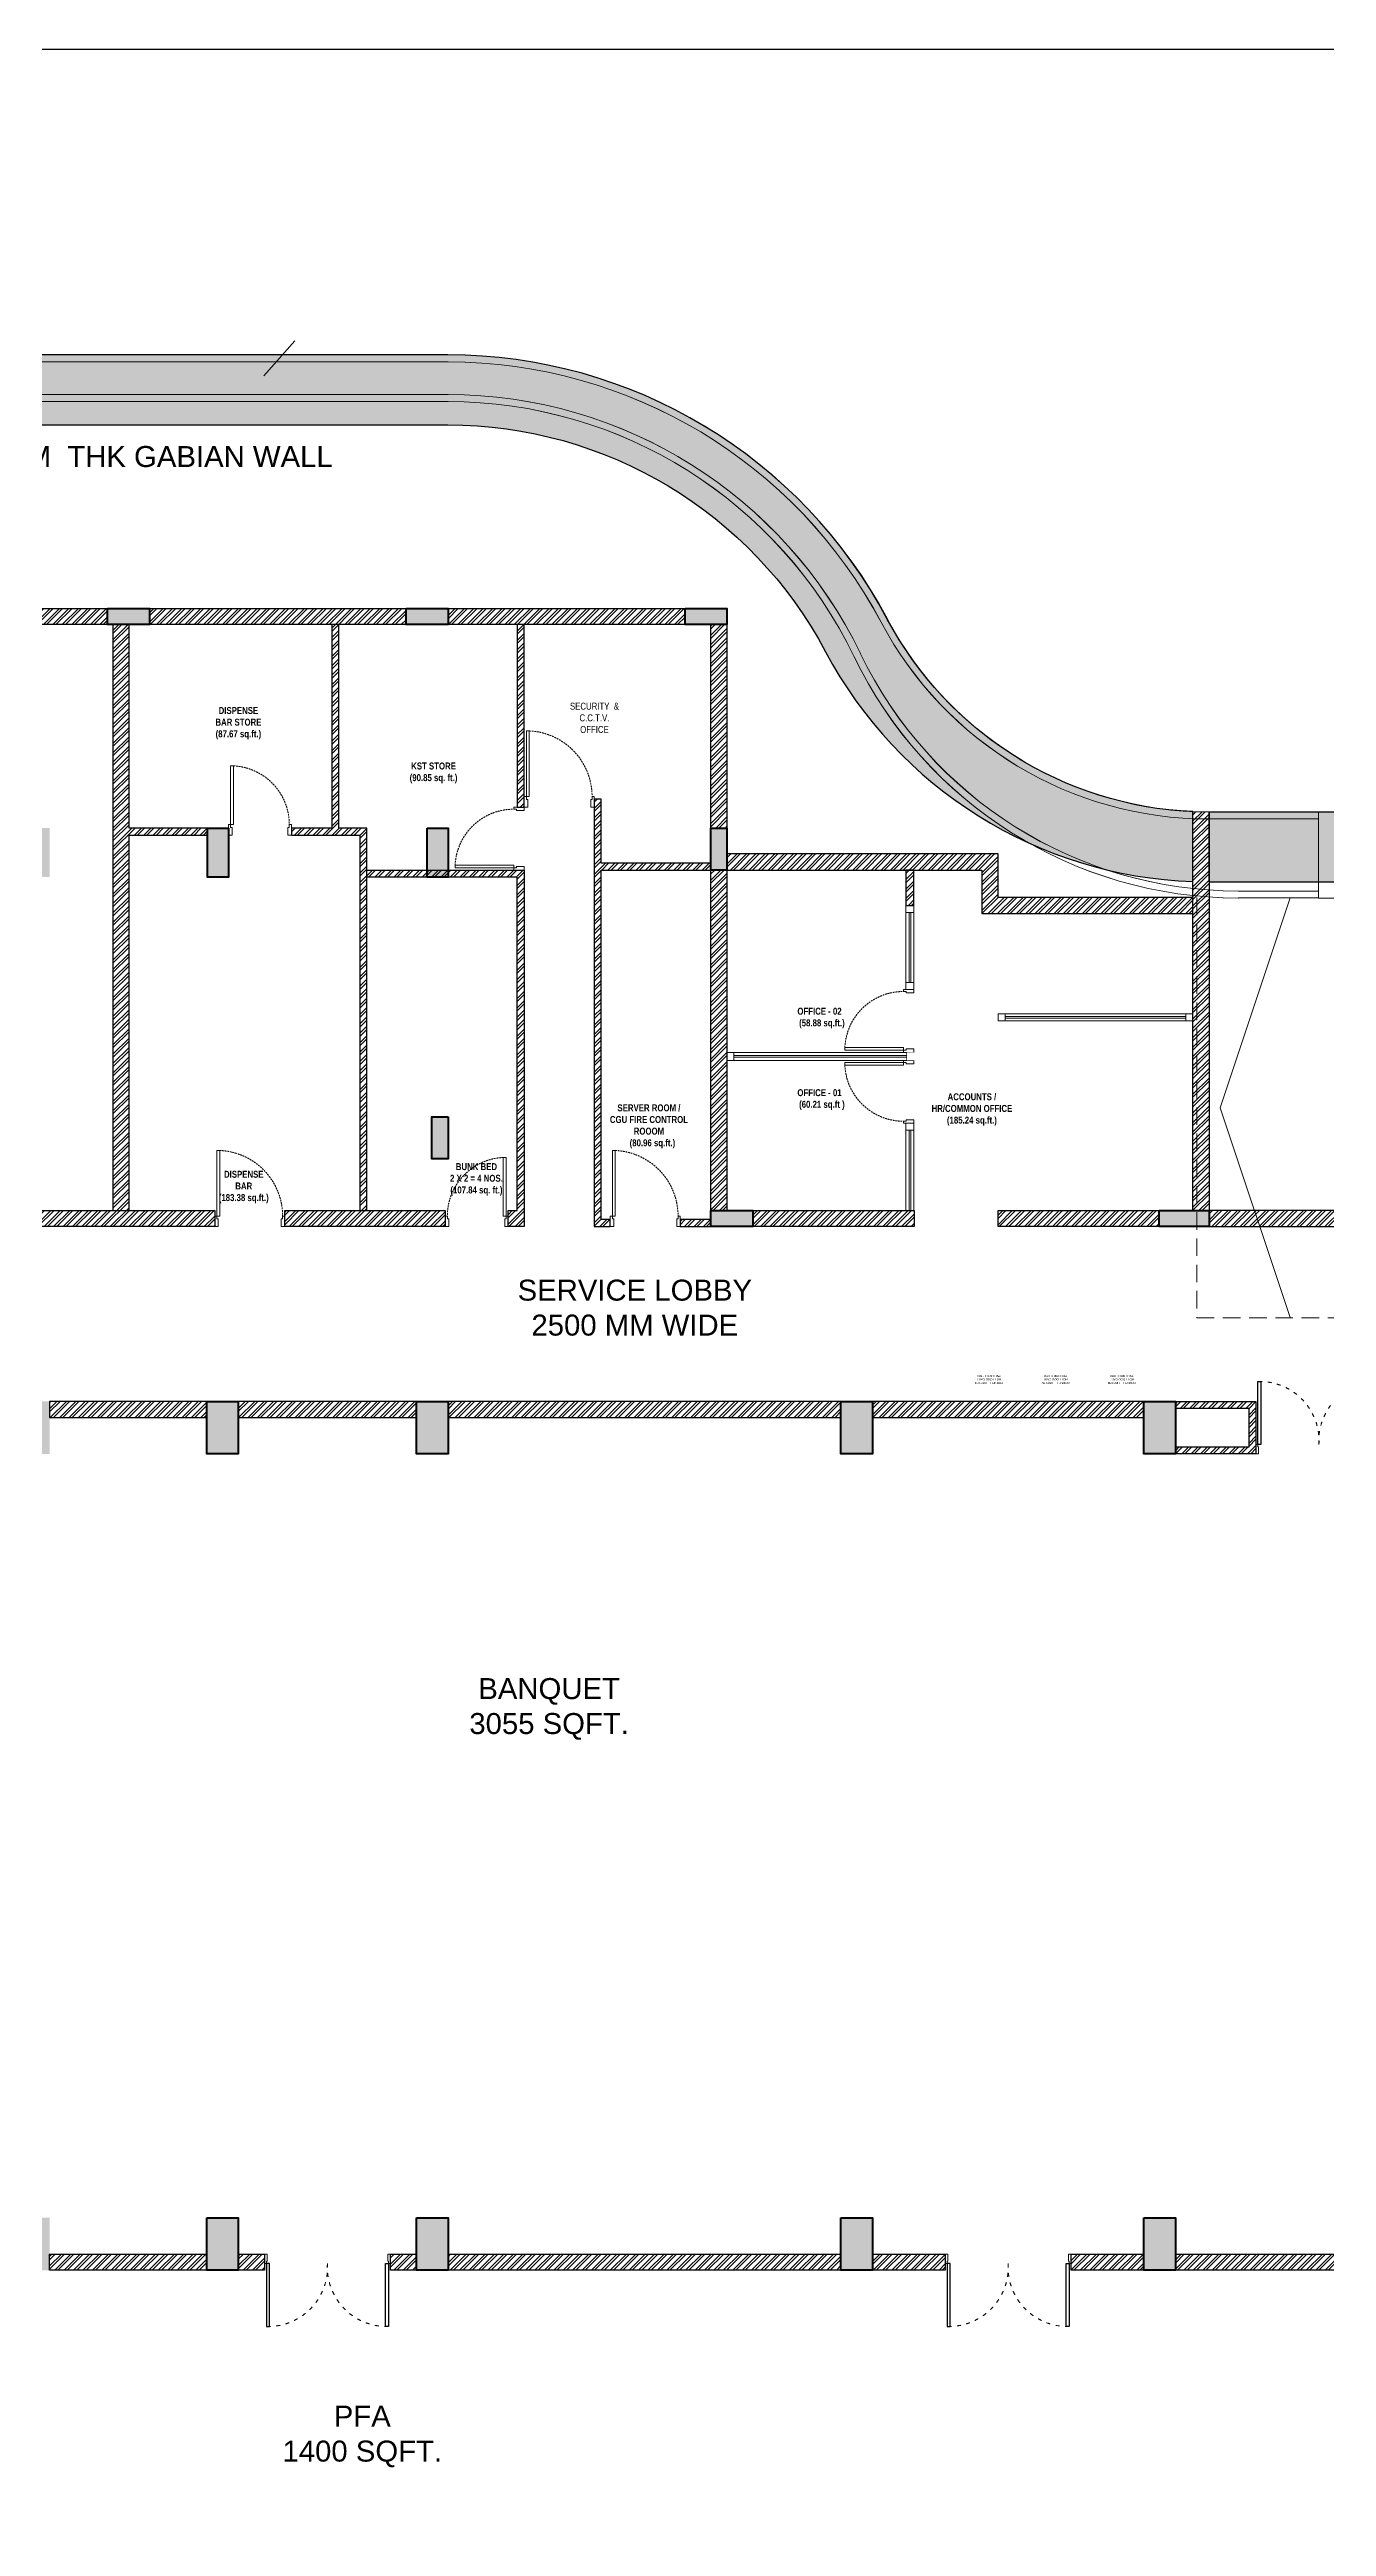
# Model space of a CAD drawing. Header units: millimetres. Extents: x 149548 to 2069915, y -1587483 to -1219800.
# Drawn here: x 1936592 to 1954857, y -1379763 to -1344339 of the extents above; entities that cross this region are included whole.
import ezdxf

# ---------------------------------------------------------------- set-up
doc = ezdxf.new("R2010")
doc.units = ezdxf.units.MM
doc.header["$MEASUREMENT"] = 0
doc.set_wipeout_variables(frame=1)
for name, pattern in [('ACAD_ISO03W100', [30, 12, -18]), ('AUDIT_D_060311083008-3', [0, 0]), ('CENTER', [2, 1.25, -0.25, 0.25, -0.25]), ('DASHED', [0.75, 0.5, -0.25]), ('HIDDEN', [0.375, 0.25, -0.125])]:
    doc.linetypes.add(name, pattern=pattern)
doc.layers.add('A-DOOR', color=140, linetype='AUDIT_D_060311083008-3', lineweight=5, transparency=0.5)
for name, color, linetype, lineweight in [('BRICK WALL_MOFA', 8, 'Continuous', 30), ('CONCRETE_MOFA', 230, 'Continuous', 40), ('DIMENSION_MOFA', 62, 'HIDDEN', 15), ('DOOR FRAME_MOFA', 42, 'Continuous', 15), ('DOOR SWING_MOFA', 49, 'ACAD_ISO03W100', 5), ('DOORS', 161, 'Continuous', 5), ('ELEV_15_MOFA', 31, 'Continuous', 15), ('FLOORING1_MOFA', 250, 'Continuous', 13), ('GLASS_MOFA', 4, 'Continuous', 5), ('GRID LINE_MOFA', 8, 'CENTER', 0), ('NEW BLOCK WORK', 126, 'Continuous', 30), ('TEXT_MOFA', 222, 'Continuous', 18)]:
    doc.layers.add(name, color=color, linetype=linetype, lineweight=lineweight)
for name, color, linetype in [('DOOR  MOFA', 7, 'Continuous'), ('Gabion Wall', 7, 'Continuous'), ('Text', 7, 'Continuous')]:
    doc.layers.add(name, color=color, linetype=linetype)
doc.layers.add('HATCH SOLID_MOFA', color=7, linetype='Continuous', lineweight=5, true_color=0x9c9c9c)
doc.layers.add('HATCH_LIGHT_MOFA', color=7, linetype='Continuous', lineweight=5, true_color=0x5b5b5b)
doc.styles.add('1-100', font='arial.ttf', dxfattribs={"height": 400})
doc.styles.add('ARIALBOLD.8', font='arialbd.ttf', dxfattribs={"width": 0.8, "height": 2.5})
doc.styles.get("Standard").update_dxf_attribs({"font": 'arial.ttf'})
pattern_1 = [(45, (742592.73, -352676.83), (-67.351921, 67.351921), []), (45, (742637.63, -352676.83), (-67.351921, 67.351921), [])]
pattern_2 = [(45, (2011233.15, -1366874.38), (-67.35192, 67.35192), []), (45, (2011278.05, -1366874.38), (-67.35192, 67.35192), [])]

# ---------------------------------------------------------------- blocks, each defined once
blk = doc.blocks.new('*U141')
at = {"layer": 'DOOR  MOFA'}
for points in [[(0, 1970), (-1000, 1970), (-1000, 1923), (0, 1923)], [(0, 30), (-1000, 30), (-1000, 77), (0, 77)]]:
    blk.add_lwpolyline(points, close=True, dxfattribs=at)
at = {"layer": 'DOOR FRAME_MOFA'}
for p, q in [((0, 2000), (150, 2000)), ((0, 0), (150, 0))]:
    blk.add_line(p, q, dxfattribs=at)
at = {"layer": 'DOOR FRAME_MOFA', "ltscale": 5}
for points in [[(0, 2000), (0, 1970), (40, 1970), (40, 1958), (150, 1958), (150, 2000)], [(0, 0), (0, 30), (40, 30), (40, 42), (150, 42), (150, 0)]]:
    blk.add_lwpolyline(points, dxfattribs=at)
at = {"layer": 'DOOR SWING_MOFA', "linetype": 'ACAD_ISO03W100', "ltscale": 5}
for centre, start, end in [((-57, 1941), 178.5582, 273.4827), ((-57, 59), 86.5173, 181.4418)]:
    blk.add_arc(centre, 943, start, end, dxfattribs=at)
blk = doc.blocks.new('D-150 thk wall_0.90m-new')
at = {"layer": 'A-DOOR', "color": 252, "linetype": 'DASHED', "ltscale": 50}
blk.add_arc((30, -150), 840, 272.7294, 0, dxfattribs=at)
at = {"layer": 'DOORS', "flags": 128}
for points in [[(0, -150), (0, 0), (50, 0), (50, -110), (30, -110), (30, -150)], [(900, -150), (900, 0), (850, 0), (850, -110), (870, -110), (870, -150)]]:
    blk.add_lwpolyline(points, close=True, dxfattribs=at)
at = {"layer": 'DOORS'}
blk.add_lwpolyline([(30, -150), (70, -150), (70, -989), (30, -989)], close=True, dxfattribs=at)
blk = doc.blocks.new('*U134')
at = {"layer": 'A-DOOR'}
blk.add_blockref('D-150 thk wall_0.90m-new', (0, 0), dxfattribs=at)
blk = doc.blocks.new('D-150 thk wall_1.0m-new')
at = {"layer": 'A-DOOR', "color": 252, "linetype": 'DASHED', "ltscale": 50}
blk.add_arc((30, -150), 940, 272.4389, 0, dxfattribs=at)
at = {"layer": 'DOORS', "flags": 128}
for points in [[(0, -150), (0, 0), (50, 0), (50, -110), (30, -110), (30, -150)], [(1000, -150), (1000, 0), (950, 0), (950, -110), (970, -110), (970, -150)]]:
    blk.add_lwpolyline(points, close=True, dxfattribs=at)
at = {"layer": 'DOORS'}
blk.add_lwpolyline([(30, -150), (70, -150), (70, -1089), (30, -1089)], close=True, dxfattribs=at)
blk = doc.blocks.new('*U196')
at = {"layer": 'A-DOOR'}
blk.add_blockref('D-150 thk wall_1.0m-new', (0, 0), dxfattribs=at)
blk = doc.blocks.new('4_03 PORCH')
at = {"layer": 'Gabion Wall'}
h = blk.add_hatch(dxfattribs=at)
h.set_pattern_fill('ANSI36', color=256, scale=40)
h.set_pattern_definition([(45, (10688.17, -25052.68), (67.35192, 246.95704), [317.5, -63.5, 0, -63.5])])
h.paths.add_polyline_path([(-1602, -693), (-1602, -184, -0.098175), (-3520, 1223, -0.388203), (-3533, 9478, -0.210974), (988, 11474), (13438, 11474, -0.277386), (18840, 8228, 0.267786), (24093, 4941), (24093, 5942, -0.265944), (19723, 8697, 0.277386), (13438, 12474), (988, 12474, 0.210974), (-4272, 10151, 0.451915), (-3108, -463), (-3108, -693)])
h = blk.add_hatch(dxfattribs=at)
h.set_pattern_fill('ANSI36', color=256, scale=1000)
h.set_pattern_definition([(45, (-1923973.2, 1398485.97), (66.291261, 243.067956), [312.5, -62.5, 0, -62.5])])
h.paths.add_polyline_path([(66694, 5937), (24324, 5937), (24324, 4937), (66694, 4937)])
at = {"layer": 'FLOORING1_MOFA'}
for p, q in [((1077, 12474), (13438, 12474)), ((989, 12374), (13438, 12374)), ((13438, 11807), (989, 11807)), ((13438, 11907), (990, 11907))]:
    blk.add_line(p, q, dxfattribs=at)
blk.add_lwpolyline([(25889, 4707), (26119, 4707), (26119, 5707), (66694, 5707), (66694, 5937), (25889, 5937)], close=True, dxfattribs=at)
for centre, radius, start, end in [((13440, 5359), 7115, 27.9827, 90.0117), ((13441, 5359), 7115, 27.9827, 90.0117), ((13440, 5359), 7015, 27.9845, 90.0118), ((13441, 5359), 7015, 27.9845, 90.0118), ((13438, 5357), 6550, 25.7412, 90), ((13438, 5357), 6450, 25.7412, 90), ((13439, 5357), 6550, 25.7412, 90), ((13439, 5357), 6450, 25.7412, 90), ((24315, 11137), 5300, 207.9845, 270), ((24316, 11137), 5300, 207.9845, 270), ((24315, 11137), 5200, 207.987, 270), ((24316, 11137), 5200, 207.987, 270), ((24743, 10807), 6100, 205.7412, 270), ((24744, 10807), 6100, 205.7412, 270), ((24743, 10807), 6000, 205.7412, 270), ((24744, 10807), 6000, 205.7412, 270)]:
    blk.add_arc(centre, radius, start, end, dxfattribs=at)
at = {"layer": 'Gabion Wall'}
blk.add_lwpolyline([(-1602, -184, -0.505649), (-3533, 9478, -0.210974), (988, 11474), (13438, 11474, -0.277386), (18840, 8228, 0.267786), (24093, 4941), (24093, 5942, -0.265944), (19723, 8697, 0.277386), (13438, 12474), (988, 12474, 0.210974), (-4272, 10151, 0.451562), (-3108, -463), (-3108, -693), (-1602, -693)], format="xyb", close=True, dxfattribs=at)
blk.add_lwpolyline([(66694, 5937), (24324, 5937), (24324, 4937), (66694, 4937)], close=True, dxfattribs=at)

msp = doc.modelspace()

# ---------------------------------------------------------------- hatches: boundary and pattern name
at = {"layer": 'HATCH SOLID_MOFA'}
h = msp.add_hatch(dxfattribs=at)
h.set_pattern_fill('ANSI32', color=256, scale=10)
h.set_pattern_definition(pattern_2)
h.paths.add_polyline_path([(1941132.15, -1356073.3), (1943382.52, -1356073.3), (1943382.52, -1361173.3), (1943152.52, -1361173.3), (1943152.52, -1360943.3), (1943282.52, -1360943.3), (1943282.52, -1356173.3), (1941132.15, -1356173.3)])
h.paths.add_polyline_path([(1944382.52, -1361173.3), (1944612.52, -1361173.3), (1944612.52, -1361073.3), (1944482.52, -1361073.3), (1944482.52, -1356073.3), (1946052.07, -1356073.3), (1946052.07, -1355973.3), (1944482.52, -1355973.3), (1944482.52, -1355058.3), (1944382.52, -1355058.3)])
h.paths.add_polyline_path([(1940628.92, -1355473.3), (1940052.07, -1355473.3), (1940052.07, -1355573.3), (1941032.15, -1355573.3), (1941032.15, -1360943.3), (1941132.15, -1360943.3), (1941132.15, -1355473.3), (1940728.92, -1355473.3), (1940728.92, -1352563.3), (1940628.92, -1352563.3)])
h.paths.add_polyline_path([(1932842.07, -1360202.93), (1932842.07, -1361173.3), (1934868.14, -1361173.3), (1934868.14, -1360943.3), (1933072.07, -1360943.3), (1933072.07, -1360202.93)])
h.paths.add_polyline_path([(1946282.07, -1360943.3), (1946052.07, -1360943.3), (1946052.07, -1356073.3), (1946282.07, -1356073.3)])
h.paths.add_polyline_path([(1933442.07, -1352333.3), (1937422.07, -1352333.3), (1937422.07, -1352563.3), (1933442.07, -1352563.3)])
h.paths.add_polyline_path([(1938022.07, -1352333.3), (1941692.07, -1352333.3), (1941692.07, -1352563.3), (1938022.07, -1352563.3)])
h.paths.add_polyline_path([(1932842.07, -1359602.93), (1933072.07, -1359602.93), (1933072.07, -1356173.3), (1932842.07, -1356173.3)])
h.paths.add_polyline_path([(1942292.07, -1352333.3), (1945682.07, -1352333.3), (1945682.07, -1352563.3), (1942292.07, -1352563.3)])
h.paths.add_polyline_path([(1929452.07, -1352333.3), (1932842.07, -1352333.3), (1932842.07, -1352563.3), (1929452.07, -1352563.3)])
h.paths.add_polyline_path([(1946052.07, -1352563.3), (1946282.07, -1352563.3), (1946282.07, -1355473.3), (1946052.07, -1355473.3)])
h.paths.add_polyline_path([(1933072.07, -1355473.3), (1933072.07, -1352563.3), (1932842.07, -1352563.3), (1932842.07, -1355473.3)])
h.paths.add_polyline_path([(1938956.14, -1361173.3), (1936368.14, -1361173.3), (1936368.14, -1360943.3), (1938956.14, -1360943.3)])
h.paths.add_polyline_path([(1931116.66, -1355572.11), (1925852.07, -1355572.11), (1925852.07, -1355473.3), (1931116.66, -1355473.3)])
h.paths.add_polyline_path([(1939956.14, -1360943.3), (1942252.52, -1360943.3), (1942252.52, -1361173.3), (1939956.14, -1361173.3)])
h.paths.add_polyline_path([(1943282.52, -1355173.3), (1943382.52, -1355173.3), (1943382.52, -1352563.3), (1943282.52, -1352563.3)])
h.paths.add_polyline_path([(1932316.66, -1355473.3), (1932842.07, -1355473.3), (1932842.07, -1355588.3), (1932316.66, -1355588.3)])
h.paths.add_polyline_path([(1945612.52, -1361073.3), (1945612.52, -1361173.3), (1946052.07, -1361173.3), (1946052.07, -1361073.3)])
h.paths.add_polyline_path([(1937729.71, -1355473.3), (1937729.71, -1352563.3), (1937499.71, -1352563.3), (1937499.71, -1360943.3), (1937729.71, -1360943.3), (1937729.71, -1355573.3), (1938852.07, -1355573.3), (1938852.07, -1355473.3)])
h = msp.add_hatch(dxfattribs=at)
h.set_pattern_fill('ANSI32', color=256, scale=10)
h.set_pattern_definition(pattern_1)
h.paths.add_polyline_path([(1953177.07, -1355243.3), (1952947.07, -1355238.58), (1952947.07, -1360943.3), (1953177.07, -1360943.3)])
h = msp.add_hatch(dxfattribs=at)
h.set_pattern_fill('ANSI32', color=256, scale=10)
h.set_pattern_definition(pattern_2)
h.paths.add_polyline_path([(1946282.07, -1356073.3), (1949929, -1356073.3), (1949929, -1356695.87), (1952947.07, -1356695.87), (1952947.07, -1356465.87), (1950159, -1356465.87), (1950159, -1355843.3), (1946282.07, -1355843.3)])
h = msp.add_hatch(dxfattribs=at)
h.set_pattern_fill('ANSI32', color=256, scale=10)
h.set_pattern_definition([(45, (2011188.15, -1366874.38), (-67.35192, 67.35192), []), (45, (2011233.05, -1366874.38), (-67.35192, 67.35192), [])])
h.paths.add_polyline_path([(1948842.07, -1356580.87), (1948957.07, -1356580.87), (1948957.07, -1356073.3), (1948842.07, -1356073.3)])
h = msp.add_hatch(dxfattribs=at)
h.set_pattern_fill('ANSI32', color=256, scale=10)
h.set_pattern_definition([(45, (2068831.31, -1384985.9), (-67.35192, 67.35192), []), (45, (2068876.21, -1384985.9), (-67.35192, 67.35192), [])])
h.paths.add_polyline_path([(1948959, -1360943.3), (1946652.07, -1360943.3), (1946652.07, -1361173.3), (1948959, -1361173.3)])
h = msp.add_hatch(dxfattribs=at)
h.set_pattern_fill('ANSI32', color=256, scale=10)
h.set_pattern_definition([(45, (2072338.24, -1384985.9), (-67.35192, 67.35192), []), (45, (2072383.14, -1384985.9), (-67.35192, 67.35192), [])])
h.paths.add_polyline_path([(1952465.93, -1360943.3), (1950159, -1360943.3), (1950159, -1361173.3), (1952465.93, -1361173.3)])
h = msp.add_hatch(dxfattribs=at)
h.set_pattern_fill('ANSI32', color=256, scale=10)
h.set_pattern_definition(pattern_2)
h.paths.add_polyline_path([(1958302.07, -1361173.3), (1959950.43, -1363673.3), (1959504.18, -1363673.3), (1959504.18, -1363903.3), (1965472.07, -1363903.3), (1965472.07, -1363673.3), (1960225.92, -1363673.3), (1958425.92, -1360943.3), (1958425.92, -1361173.3)])
h.paths.add_polyline_path([(1957032.07, -1361173.3), (1957825.92, -1361173.3), (1957825.92, -1360943.3), (1953177.07, -1360943.3), (1953177.07, -1361173.3), (1956802.07, -1361173.3), (1956802.07, -1361423.3), (1957032.07, -1361423.3)])
h = msp.add_hatch(dxfattribs=at)
h.set_pattern_fill('ANSI32', color=256, scale=10)
h.set_pattern_definition(pattern_1)
h.paths.add_polyline_path([(1936592.07, -1363673.3), (1936592.07, -1363903.3), (1938842.07, -1363903.3), (1938842.07, -1363673.3)])
h = msp.add_hatch(dxfattribs=at)
h.set_pattern_fill('ANSI32', color=256, scale=10)
h.set_pattern_definition(pattern_1)
h.paths.add_polyline_path([(1939292.35, -1363673.3), (1939292.35, -1363903.3), (1941842.07, -1363903.3), (1941842.07, -1363673.3)])
h = msp.add_hatch(dxfattribs=at)
h.set_pattern_fill('ANSI32', color=256, scale=10)
h.set_pattern_definition(pattern_1)
h.paths.add_polyline_path([(1947912.07, -1363673.3), (1942292.07, -1363673.3), (1942292.07, -1363903.3), (1947912.07, -1363903.3)])
h = msp.add_hatch(dxfattribs=at)
h.set_pattern_fill('ANSI32', color=256, scale=10)
h.set_pattern_definition(pattern_1)
h.paths.add_polyline_path([(1948362.07, -1363903.3), (1952245.93, -1363903.3), (1952245.93, -1363673.3), (1948362.07, -1363673.3)])
h.paths.add_polyline_path([(1952695.93, -1364323.3), (1953749, -1364323.3), (1953749, -1363773.3), (1952695.93, -1363773.3), (1952695.93, -1363673.3), (1953849, -1363673.3), (1953849, -1364423.3), (1952695.93, -1364423.3)])
h = msp.add_hatch(dxfattribs=at)
h.set_pattern_fill('ANSI32', color=256, scale=10)
h.set_pattern_definition(pattern_1)
h.paths.add_polyline_path([(1932842.07, -1376098.3), (1936142.07, -1376098.3), (1936142.07, -1375868.3), (1933072.07, -1375868.3), (1933072.07, -1375798.3), (1932842.07, -1375798.3)])
h.paths.add_polyline_path([(1938842.07, -1376098.3), (1938842.07, -1375868.3), (1936592.07, -1375868.3), (1936592.07, -1376098.3)])
h.paths.add_polyline_path([(1939667.07, -1376098.3), (1939667.07, -1375868.3), (1939292.07, -1375868.3), (1939292.07, -1376098.3)])
h.paths.add_polyline_path([(1941467.07, -1375868.3), (1941467.07, -1376098.3), (1941842.07, -1376098.3), (1941842.07, -1375868.3)])
h = msp.add_hatch(dxfattribs=at)
h.set_pattern_fill('ANSI32', color=256, scale=10)
h.set_pattern_definition(pattern_1)
h.paths.add_polyline_path([(1942292.07, -1375868.3), (1942292.07, -1376098.3), (1947912.07, -1376098.3), (1947912.07, -1375868.3)])
h = msp.add_hatch(dxfattribs=at)
h.set_pattern_fill('ANSI32', color=256, scale=10)
h.set_pattern_definition([(45, (695837.385, -352676.83), (-67.351921, 67.351921), []), (45, (695882.29, -352676.83), (-67.351921, 67.351921), [])])
h.paths.add_polyline_path([(1952695.81, -1376098.3), (1952695.81, -1375868.3), (1956802.07, -1375868.3), (1956802.07, -1376098.3)])
h.paths.add_polyline_path([(1951204, -1375868.3), (1951204, -1376098.3), (1952245.81, -1376098.3), (1952245.81, -1375868.3)])
h.paths.add_polyline_path([(1949404, -1376098.3), (1949404, -1375868.3), (1948362.07, -1375868.3), (1948362.07, -1376098.3)])
h.paths.add_polyline_path([(1956802.07, -1376298.3), (1957032.07, -1376298.3), (1957032.07, -1376098.3), (1956802.07, -1376098.3)])

# ---------------------------------------------------------------- linework, layer by layer
at = {"layer": 'BRICK WALL_MOFA'}
for points in [[(1933442.07, -1352333.3), (1937422.07, -1352333.3), (1937422.07, -1352563.3), (1933442.07, -1352563.3)], [(1938022.07, -1352333.3), (1941692.07, -1352333.3), (1941692.07, -1352563.3), (1938022.07, -1352563.3)], [(1942292.07, -1352333.3), (1945682.07, -1352333.3), (1945682.07, -1352563.3), (1942292.07, -1352563.3)], [(1937729.71, -1355473.3), (1937729.71, -1352563.3), (1937499.71, -1352563.3), (1937499.71, -1360943.3), (1937729.71, -1360943.3), (1937729.71, -1355573.3), (1938852.07, -1355573.3), (1938852.07, -1355473.3)], [(1940628.92, -1355473.3), (1940052.07, -1355473.3), (1940052.07, -1355573.3), (1941032.15, -1355573.3), (1941032.15, -1360943.3), (1941132.15, -1360943.3), (1941132.15, -1355473.3), (1940728.92, -1355473.3), (1940728.92, -1352563.3), (1940628.92, -1352563.3)], [(1943282.52, -1355173.3), (1943382.52, -1355173.3), (1943382.52, -1352563.3), (1943282.52, -1352563.3)], [(1946052.07, -1352563.3), (1946282.07, -1352563.3), (1946282.07, -1355473.3), (1946052.07, -1355473.3)], [(1953177.07, -1360943.3), (1952947.07, -1360943.3), (1952947.07, -1355238.58), (1953177.07, -1355243.3)], [(1941132.15, -1356073.3), (1943382.52, -1356073.3), (1943382.52, -1361173.3), (1943152.52, -1361173.3), (1943152.52, -1360943.3), (1943282.52, -1360943.3), (1943282.52, -1356173.3), (1941132.15, -1356173.3)], [(1946282.07, -1360943.3), (1946052.07, -1360943.3), (1946052.07, -1356073.3), (1946282.07, -1356073.3)], [(1948842.07, -1356580.87), (1948957.07, -1356580.87), (1948957.07, -1356073.3), (1948842.07, -1356073.3)], [(1938956.14, -1361173.3), (1936368.14, -1361173.3), (1936368.14, -1360943.3), (1938956.14, -1360943.3)], [(1939956.14, -1360943.3), (1942252.52, -1360943.3), (1942252.52, -1361173.3), (1939956.14, -1361173.3)], [(1946652.07, -1360943.3), (1948959, -1360943.3), (1948959, -1361173.3), (1946652.07, -1361173.3)], [(1950159, -1360943.3), (1952465.93, -1360943.3), (1952465.93, -1361173.3), (1950159, -1361173.3)], [(1945612.52, -1361073.3), (1945612.52, -1361173.3), (1946052.07, -1361173.3), (1946052.07, -1361073.3)], [(1938842.07, -1363673.3), (1936592.07, -1363673.3), (1936592.07, -1363903.3), (1938842.07, -1363903.3)], [(1941842.07, -1363673.3), (1939292.35, -1363673.3), (1939292.35, -1363903.3), (1941842.07, -1363903.3)], [(1947912.07, -1363673.3), (1942292.07, -1363673.3), (1942292.07, -1363903.3), (1947912.07, -1363903.3)], [(1952245.93, -1363673.3), (1948362.07, -1363673.3), (1948362.07, -1363903.3), (1952245.93, -1363903.3)], [(1952695.93, -1364323.3), (1953749, -1364323.3), (1953749, -1363773.3), (1952695.93, -1363773.3), (1952695.93, -1363673.3), (1953849, -1363673.3), (1953849, -1364423.3), (1952695.93, -1364423.3)], [(1938842.07, -1376098.3), (1936592.07, -1376098.3), (1936592.07, -1375868.3), (1938842.07, -1375868.3)], [(1941467.07, -1375868.3), (1941842.07, -1375868.3), (1941842.07, -1376098.3), (1941467.07, -1376098.3)], [(1942292.07, -1375868.3), (1947912.07, -1375868.3), (1947912.07, -1376098.3), (1942292.07, -1376098.3)], [(1951204, -1375868.3), (1952245.93, -1375868.3), (1952245.93, -1376098.3), (1951204, -1376098.3)], [(1952695.93, -1375868.3), (1956802.07, -1375868.3), (1956802.07, -1376098.3), (1952695.93, -1376098.3)]]:
    msp.add_lwpolyline(points, close=True, dxfattribs=at)
for points in [[(1944382.52, -1361173.3), (1944612.52, -1361173.3), (1944612.52, -1361073.3), (1944482.52, -1361073.3), (1944482.52, -1356073.3), (1946052.07, -1356073.3), (1946052.07, -1355973.3), (1944482.52, -1355973.3), (1944482.52, -1355058.3), (1944382.52, -1355058.3), (1944382.52, -1361173.3)], [(1946282.07, -1356073.3), (1949929, -1356073.3), (1949929, -1356695.87), (1952947.07, -1356695.87), (1952947.07, -1356465.87), (1950159, -1356465.87), (1950159, -1356465.87), (1950159, -1355843.3), (1946282.07, -1355843.3), (1946282.07, -1356073.3)], [(1957032.07, -1361173.3), (1957825.92, -1361173.3), (1957825.92, -1360943.3), (1953177.07, -1360943.3), (1953177.07, -1361173.3), (1956802.07, -1361173.3), (1956802.07, -1361423.3), (1957032.07, -1361423.3), (1957032.07, -1361173.3)], [(1953849, -1363788.3), (1953849, -1363768.3)], [(1939667.07, -1376098.3), (1939292.07, -1376098.3), (1939292.07, -1375868.3), (1939667.07, -1375868.3), (1939667.07, -1376098.3)], [(1949404, -1376098.3), (1948362.07, -1376098.3), (1948362.07, -1375868.3), (1949404, -1375868.3), (1949404, -1376098.3)]]:
    msp.add_lwpolyline(points, dxfattribs=at)
at = {"layer": 'CONCRETE_MOFA'}
for points in [[(1937422.07, -1352333.3), (1938022.07, -1352333.3), (1938022.07, -1352563.3), (1937422.07, -1352563.3)], [(1941692.07, -1352333.3), (1942292.07, -1352333.3), (1942292.07, -1352563.3), (1941692.07, -1352563.3)], [(1945682.07, -1352333.3), (1946282.07, -1352333.3), (1946282.07, -1352563.3), (1945682.07, -1352563.3)], [(1938852.07, -1355473.3), (1939152.07, -1355473.3), (1939152.07, -1356173.3), (1938852.07, -1356173.3)], [(1941992.07, -1355473.3), (1942292.07, -1355473.3), (1942292.07, -1356173.3), (1941992.07, -1356173.3)], [(1946282.07, -1355473.3), (1946282.07, -1356073.3), (1946052.07, -1356073.3), (1946052.07, -1355473.3)], [(1942292.07, -1359602.93), (1942292.07, -1360202.93), (1942062.07, -1360202.93), (1942062.07, -1359602.93)], [(1946052.07, -1360943.3), (1946652.07, -1360943.3), (1946652.07, -1361173.3), (1946052.07, -1361173.3)], [(1952465.93, -1360943.3), (1953177.07, -1360943.3), (1953177.07, -1361173.3), (1952465.93, -1361173.3)], [(1938842.07, -1363673.3), (1939292.35, -1363673.3), (1939292.35, -1364423.3), (1938842.07, -1364423.3)], [(1941842.07, -1363673.3), (1942292.07, -1363673.3), (1942292.07, -1364423.3), (1941842.07, -1364423.3)], [(1947912.07, -1363673.3), (1948362.07, -1363673.3), (1948362.07, -1364423.3), (1947912.07, -1364423.3)], [(1952245.93, -1363673.3), (1952695.93, -1363673.3), (1952695.93, -1364423.3), (1952245.93, -1364423.3)], [(1938842.07, -1375348.3), (1939292.07, -1375348.3), (1939292.07, -1376098.3), (1938842.07, -1376098.3)], [(1941842.07, -1375348.3), (1942292.07, -1375348.3), (1942292.07, -1376098.3), (1941842.07, -1376098.3)], [(1947912.07, -1375348.3), (1948362.07, -1375348.3), (1948362.07, -1376098.3), (1947912.07, -1376098.3)], [(1952245.93, -1375348.3), (1952695.93, -1375348.3), (1952695.93, -1376098.3), (1952245.93, -1376098.3)]]:
    msp.add_lwpolyline(points, close=True, dxfattribs=at)
at = {"layer": 'ELEV_15_MOFA'}
for points in [[(1948957.07, -1356680.87), (1948842.07, -1356680.87), (1948842.07, -1356580.87), (1948957.07, -1356580.87)], [(1948842.07, -1357680.87), (1948957.07, -1357680.87), (1948957.07, -1356680.87), (1948842.07, -1356680.87)], [(1948957.07, -1357780.87), (1948842.07, -1357780.87), (1948842.07, -1357680.87), (1948957.07, -1357680.87)], [(1950259, -1358230.15), (1950159, -1358230.15), (1950159, -1358130.16), (1950259, -1358130.16)], [(1950259, -1358230.13), (1950259, -1358130.13), (1952847.07, -1358130.16), (1952847.07, -1358230.16)], [(1952947.07, -1358230.18), (1952847.07, -1358230.18), (1952847.07, -1358130.19), (1952947.07, -1358130.19)], [(1946282.07, -1358680.87), (1946382.07, -1358680.87), (1946382.07, -1358795.87), (1946282.07, -1358795.87)], [(1946382.07, -1358795.87), (1948857.07, -1358795.87), (1948857.07, -1358680.87), (1946382.07, -1358680.87)], [(1948957.07, -1359795.87), (1948842.07, -1359795.87), (1948842.07, -1359695.87), (1948957.07, -1359695.87)]]:
    msp.add_lwpolyline(points, close=True, dxfattribs=at)
at = {"layer": 'ELEV_15_MOFA', "linetype": 'DASHED', "ltscale": 500}
msp.add_lwpolyline([(1953002.07, -1356468.24), (1953002.07, -1362479.47), (1981076.95, -1362473.3)], dxfattribs=at)
at = {"layer": 'ELEV_15_MOFA'}
msp.add_lwpolyline([(1948842.07, -1359795.87), (1948842.07, -1360943.3), (1948842.07, -1360943.3), (1948842.07, -1360943.3), (1948957.07, -1360943.3), (1948957.07, -1359795.87), (1948842.07, -1359795.87)], dxfattribs=at)
at = {"layer": 'FLOORING1_MOFA'}
for p, q in [((1932842.07, -1348706.88), (1942292.07, -1348706.88)), ((1932842.07, -1348806.88), (1942292.09, -1348806.88)), ((1942292.08, -1349273.85), (1932842.71, -1349273.85)), ((1942292.07, -1349373.85), (1932842.07, -1349373.85)), ((1953168.63, -1355243.3), (1954742.07, -1355243.3)), ((1953168.63, -1355343.3), (1954742.07, -1355343.3)), ((1954742.07, -1356373.3), (1953596.67, -1356373.3)), ((1954742.07, -1356473.3), (1953596.67, -1356473.3))]:
    msp.add_line(p, q, dxfattribs=at)
at = {"layer": 'GLASS_MOFA'}
for p, q in [((1948887.07, -1357680.87), (1948887.07, -1356680.87)), ((1948912.07, -1357680.87), (1948912.07, -1356680.87)), ((1952847.07, -1358167.66), (1950259, -1358167.66)), ((1952847.07, -1358192.66), (1950259, -1358192.66)), ((1948857.07, -1358725.87), (1946382.07, -1358725.87)), ((1948857.07, -1358750.87), (1946382.07, -1358750.87)), ((1948887.07, -1360943.3), (1948887.07, -1359795.87)), ((1948912.07, -1360943.3), (1948912.07, -1359795.87))]:
    msp.add_line(p, q, dxfattribs=at)
at = {"layer": 'GRID LINE_MOFA', "ltscale": 1250}
msp.add_line((1939657.07, -1349007.32), (1940102.7, -1348505.06), dxfattribs=at)
msp.add_line((1939657.07, -1349007.32), (1940102.7, -1348505.06), dxfattribs=at)
at = {"layer": 'HATCH_LIGHT_MOFA', "transparency": 33554508}
msp.add_lwpolyline([(1954336.88, -1356472.65), (1953336.77, -1359472.58), (1954336.65, -1362472.65)], dxfattribs=at)

# ---------------------------------------------------------------- block references
at = {"layer": 'A-DOOR', "xscale": -1}
for name, p, rotation in [('*U196', (1943382.52, -1355173.3), 180), ('*U134', (1939152.07, -1355573.3), 180), ('*U134', (1943382.51, -1356073.3), 270), ('*U134', (1948957.07, -1358680.87), 270), ('*U196', (1938956.14, -1361173.3), 180), ('*U196', (1944612.52, -1361173.3), 180)]:
    msp.add_blockref(name, p, dxfattribs=dict(at, rotation=rotation))
at = {"layer": 'A-DOOR'}
for p, rotation in [((1948957.07, -1358795.87), 270), ((1943152.52, -1361173.3), 180)]:
    msp.add_blockref('*U134', p, dxfattribs=dict(at, rotation=rotation))
at = {"layer": 'BRICK WALL_MOFA', "color": 3}
msp.add_blockref('4_03 PORCH', (1928852.74, -1361180.46), dxfattribs=at)
at = {"layer": 'DIMENSION_MOFA', "rotation": 270}
for p, xscale, yscale, zscale in [((1953849, -1364288.3), 0.8999999999998952, 0.8999999999998952, 0.8999999999998952), ((1939667.07, -1376003.3), -0.9000000000000117, 0.9000000000000117, 0.9000000000000117), ((1949404, -1376003.3), -0.9000000000000117, 0.9000000000000117, 0.9000000000000117)]:
    msp.add_blockref('*U141', p, dxfattribs=dict(at, xscale=xscale, yscale=yscale, zscale=zscale))

# ---------------------------------------------------------------- texts
at = {"char_height": 29.95, "width": 479.2115, "attachment_point": 1, "rotation": 180}
for insert in [(1950270.26, -1363423.67), (1951220.26, -1363423.67), (1952170.26, -1363423.67)]:
    msp.add_mtext('\\pxqc;{\\C244;CORNELL - HBC17M \\PHOT FOOD CART \\P750 X 800 X 1650}', dxfattribs=dict(at, insert=insert))
at = {"layer": 'Text', "char_height": 100, "attachment_point": 1, "style": 'ARIALBOLD.8'}
for s, insert, width in [('\\pxqc;{\\C0;DISPENSE \\PBAR STORE\\P(87.67 sq.ft.)}', (1938823.24, -1353741.92), 941.0532), ('\\pxqc;{\\fArial|b0|i0|c0|p34;\\C0;SECURITY  & C.C.T.V. \\POFFICE}', (1943954.61, -1353680.08), 864.369), ('\\pxqc;{\\C0;KST STORE\\P(90.85 sq. ft.)}', (1941614.26, -1354535.34), 941.0532), ('\\pxqc;{\\C0; OFFICE - 02\\P\\pi-3,l4,t4;(58.88 sq.ft.)}', (1946973.32, -1358042.32), 1233.3385), ('\\pxqc;{\\C0; OFFICE - 01\\P\\pi-3,l4,t4;(60.21 sq.ft )}', (1946973.32, -1359207.43), 1233.3385), ('\\pxqc;{\\C0;SERVER ROOM /  \\PCGU FIRE CONTROL ROOOM\\P\\pi-3,l4,t4;(80.96 sq.ft.)}', (1944549.07, -1359424.65), 1233.3385), ('\\pxqc;{\\C0;ACCOUNTS / HR/COMMON OFFICE\\P(185.24 sq.ft.)}', (1949169.01, -1359266.51), 1233.3385), ('\\pxqc;{\\C0; \\PBUNK BED \\P2 X 2 = 4 NOS.\\P(107.84 sq. ft.)}', (1942227.79, -1360098.44), 941.0532), ('\\pxqc;{\\C0;DISPENSE \\PBAR\\P(183.38 sq.ft.)}', (1938899.59, -1360374.95), 941.0532)]:
    msp.add_mtext(s, dxfattribs=dict(at, insert=insert, width=width))
at = {"layer": 'TEXT_MOFA', "char_height": 300, "attachment_point": 1, "style": '1-100'}
for s, insert, width in [('\\pxqc;1000 MM  THK GABIAN WALL', (1934546.73, -1350009.36), 6415.3395), ('\\pxqc;1000 MM  THK GABIAN WALL', (1934547.9, -1350009.52), 6415.3395), ('\\pxqc;SERVICE LOBBY \\P2500 MM WIDE', (1941663.17, -1361931.52), 6601.5864)]:
    msp.add_mtext(s, dxfattribs=dict(at, insert=insert, width=width))
for s, width, insert in [('\\pxqc;BANQUET\\P3055 SQFT.', 2802.2019, (1942336.8, -1367629.87)), ('\\pxqc;PFA\\P1400 SQFT.', 5188.2274, (1938471.44, -1378035.36))]:
    msp.add_mtext_dynamic_manual_height_columns(s, width=width, gutter_width=750, heights=[0], dxfattribs=dict(at, insert=insert))

# ---------------------------------------------------------------- next in the draw order: wipeouts: each hides what was drawn before it
msp.add_wipeout([(1948857.07, -1358680.87), (1948957.07, -1358680.87), (1948957.07, -1358795.87), (1948857.07, -1358795.87)]).dxf.layer = 'ELEV_15_MOFA'

# ---------------------------------------------------------------- next in the draw order: hatches: boundary and pattern name
at = {"layer": 'HATCH_LIGHT_MOFA', "true_color": 0x525252}
h = msp.add_hatch(color=251, dxfattribs=at)
h.dxf.hatch_style = 1
h.paths.add_polyline_path([(1929082.07, -1355473.3), (1929082.07, -1356073.3), (1928852.07, -1356073.3), (1928852.07, -1355473.3)])
h.paths.add_polyline_path([(1941692.07, -1352333.3), (1942292.07, -1352333.3), (1942292.07, -1352563.3), (1941692.07, -1352563.3)])
h.paths.add_polyline_path([(1937422.07, -1352333.3), (1938022.07, -1352333.3), (1938022.07, -1352563.3), (1937422.07, -1352563.3)])
h.paths.add_polyline_path([(1932842.07, -1352333.3), (1933442.07, -1352333.3), (1933442.07, -1352563.3), (1932842.07, -1352563.3)])
h.paths.add_polyline_path([(1928852.07, -1352333.3), (1929452.07, -1352333.3), (1929452.07, -1352563.3), (1928852.07, -1352563.3)])
h.paths.add_polyline_path([(1941992.07, -1355473.3), (1942292.07, -1355473.3), (1942292.07, -1356173.3), (1941992.07, -1356173.3)])
h.paths.add_polyline_path([(1938852.07, -1355473.3), (1939152.07, -1355473.3), (1939152.07, -1356173.3), (1938852.07, -1356173.3)])
h.paths.add_polyline_path([(1936292.07, -1355473.3), (1936592.07, -1355473.3), (1936592.07, -1356173.3), (1936292.07, -1356173.3)])
h.paths.add_polyline_path([(1932842.07, -1355473.3), (1933142.07, -1355473.3), (1933142.07, -1356173.3), (1932842.07, -1356173.3)])
h.paths.add_polyline_path([(1945682.07, -1352333.3), (1946282.07, -1352333.3), (1946282.07, -1352563.3), (1945682.07, -1352563.3)])
h.paths.add_polyline_path([(1946282.07, -1355473.3), (1946282.07, -1356073.3), (1946052.07, -1356073.3), (1946052.07, -1355473.3)])
h.paths.add_polyline_path([(1939842.07, -1395533.3), (1939842.07, -1395233.3), (1939542.07, -1395233.3), (1939542.07, -1395533.3)])
h.paths.add_polyline_path([(1942292.07, -1395533.3), (1942292.07, -1395233.3), (1941992.07, -1395233.3), (1941992.07, -1395533.3)])
h.paths.add_polyline_path([(1945392.07, -1395533.3), (1945392.07, -1395233.3), (1945692.07, -1395233.3), (1945692.07, -1395533.3)])
h.paths.add_polyline_path([(1947274.67, -1402133.3), (1947605.57, -1402133.3), (1947459.63, -1402433.3), (1947118.28, -1402433.3)])
h.paths.add_polyline_path([(1945392.07, -1402133.3), (1945692.07, -1402133.3), (1945692.07, -1402433.3), (1945392.07, -1402433.3)])
h.paths.add_polyline_path([(1941464.36, -1402133.3), (1941132.97, -1402133.3), (1940974.7, -1402433.3), (1941317.05, -1402433.3)])
h.paths.add_polyline_path([(1939142.41, -1402133.3), (1939473.81, -1402133.3), (1939632.07, -1402433.3), (1939289.72, -1402433.3)])
h.paths.add_polyline_path([(1938677.81, -1399133.3), (1938977.81, -1399133.3), (1938957.59, -1399433.3), (1938657.26, -1399433.3)])
h.paths.add_polyline_path([(1939542.07, -1399133.3), (1939842.07, -1399133.3), (1939842.07, -1399433.3), (1939542.07, -1399433.3)])
h.paths.add_polyline_path([(1941992.07, -1399133.3), (1942292.07, -1399133.3), (1942292.07, -1399433.3), (1941992.07, -1399433.3)])
h.paths.add_polyline_path([(1945392.07, -1399133.3), (1945692.07, -1399133.3), (1945692.07, -1399433.3), (1945392.07, -1399433.3)])
h.paths.add_polyline_path([(1947842.07, -1397633.3), (1948142.07, -1397633.3), (1948142.07, -1399433.3), (1947842.07, -1399433.3)])
h.paths.add_polyline_path([(1947842.07, -1393733.3), (1948142.07, -1393733.3), (1948142.07, -1395533.3), (1947842.07, -1395533.3)])
h.paths.add_polyline_path([(1947842.07, -1389833.3), (1948142.07, -1389833.3), (1948142.07, -1391633.3), (1947842.07, -1391633.3)])
h.paths.add_polyline_path([(1945392.07, -1391333.3), (1945692.07, -1391333.3), (1945692.07, -1391633.3), (1945392.07, -1391633.3)])
h.paths.add_polyline_path([(1941992.07, -1391333.3), (1942292.07, -1391333.3), (1942292.07, -1391633.3), (1941992.07, -1391633.3)])
h.paths.add_polyline_path([(1939542.07, -1391333.3), (1939842.07, -1391333.3), (1939842.07, -1391633.3), (1939542.07, -1391633.3)])
h.paths.add_polyline_path([(1952245.93, -1375348.3), (1952695.93, -1375348.3), (1952695.93, -1376098.3), (1952245.93, -1376098.3)])
h.paths.add_polyline_path([(1947912.07, -1375348.3), (1948362.07, -1375348.3), (1948362.07, -1376098.3), (1947912.07, -1376098.3)])
h.paths.add_polyline_path([(1941842.07, -1375348.3), (1942292.07, -1375348.3), (1942292.07, -1376098.3), (1941842.07, -1376098.3)])
h.paths.add_polyline_path([(1938842.07, -1375348.3), (1939292.07, -1375348.3), (1939292.07, -1376098.3), (1938842.07, -1376098.3)])
h.paths.add_polyline_path([(1936142.07, -1375348.3), (1936592.07, -1375348.3), (1936592.07, -1376098.3), (1936142.07, -1376098.3)])
h.paths.add_polyline_path([(1929312.07, -1369038.3), (1929542.07, -1369038.3), (1929542.07, -1369638.3), (1929312.07, -1369638.3)])
h.paths.add_polyline_path([(1927581.95, -1369038.3), (1927812.07, -1369038.3), (1927812.07, -1369488.3), (1927581.95, -1369488.3)])
h.paths.add_polyline_path([(1932472.07, -1369038.3), (1933072.07, -1369038.3), (1933072.07, -1369338.3), (1932472.07, -1369338.3)])
h.paths.add_polyline_path([(1932622.07, -1370493.3), (1933072.07, -1370493.3), (1933072.07, -1371243.3), (1932622.07, -1371243.3)])
h.paths.add_polyline_path([(1929312.07, -1370643.3), (1929542.07, -1370643.3), (1929542.07, -1371243.3), (1929312.07, -1371243.3)])
h.paths.add_polyline_path([(1927582.07, -1370793.3), (1927812.07, -1370793.3), (1927812.07, -1371243.3), (1927582.07, -1371243.3)])
h.paths.add_polyline_path([(1932622.07, -1375048.3), (1933072.07, -1375048.3), (1933072.07, -1375798.3), (1932622.07, -1375798.3)])
h.paths.add_polyline_path([(1932842.07, -1379163.1), (1933072.07, -1379163.1), (1933072.07, -1379763.1), (1932842.07, -1379763.1)])
h.paths.add_polyline_path([(1932842.07, -1383268.3), (1933292.07, -1383268.3), (1933292.07, -1384018.3), (1932842.07, -1384018.3)])
h.paths.add_polyline_path([(1942062.07, -1383418.3), (1942292.07, -1383418.3), (1942292.07, -1384018.3), (1942062.07, -1384018.3)])
h.paths.add_polyline_path([(1942062.07, -1380793.3), (1942292.07, -1380793.3), (1942292.07, -1381818.3), (1942062.07, -1381818.3)])
h.paths.add_polyline_path([(1939542.07, -1380793.3), (1939772.07, -1380793.3), (1939772.07, -1384018.3), (1939542.07, -1384018.3)])
h.paths.add_polyline_path([(1939542.07, -1386003.3), (1940142.07, -1386003.3), (1940142.07, -1386233.3), (1939542.07, -1386233.3)])
h.paths.add_polyline_path([(1941692.07, -1386003.3), (1942292.07, -1386003.3), (1942292.07, -1386233.3), (1941692.07, -1386233.3)])
h.paths.add_polyline_path([(1947542.07, -1386003.3), (1948142.07, -1386003.3), (1948142.07, -1386233.3), (1947542.07, -1386233.3)])
h.paths.add_polyline_path([(1945392.07, -1386003.3), (1945992.07, -1386003.3), (1945992.07, -1386233.3), (1945392.07, -1386233.3)])
h.paths.add_polyline_path([(1945392.07, -1383418.3), (1945992.07, -1383418.3), (1945992.07, -1383648.3), (1945392.07, -1383648.3)])
h.paths.add_polyline_path([(1947912.07, -1380793.3), (1948142.07, -1380793.3), (1948142.07, -1384018.3), (1947912.07, -1384018.3)])
h.paths.add_polyline_path([(1952245.93, -1363673.3), (1952695.93, -1363673.3), (1952695.93, -1364423.3), (1952245.93, -1364423.3)])
h.paths.add_polyline_path([(1947912.07, -1363673.3), (1948362.07, -1363673.3), (1948362.07, -1364423.3), (1947912.07, -1364423.3)])
h.paths.add_polyline_path([(1941842.07, -1363673.3), (1942292.07, -1363673.3), (1942292.07, -1364423.3), (1941842.07, -1364423.3)])
h.paths.add_polyline_path([(1938842.07, -1363673.3), (1939292.35, -1363673.3), (1939292.35, -1364423.3), (1938842.07, -1364423.3)])
h.paths.add_polyline_path([(1936142.07, -1363673.3), (1936592.07, -1363673.3), (1936592.07, -1364423.3), (1936142.07, -1364423.3)])
h.paths.add_polyline_path([(1932842.07, -1363673.3), (1933292.07, -1363673.3), (1933292.07, -1364423.3), (1932842.07, -1364423.3)])
h.paths.add_polyline_path([(1927812.07, -1363903.3), (1927812.07, -1365173.3), (1927582.07, -1365173.3), (1927582.07, -1363673.3), (1929082.07, -1363673.3), (1929082.07, -1363903.3)])
h.paths.add_polyline_path([(1952465.93, -1360943.3), (1953177.07, -1360943.3), (1953177.07, -1361173.3), (1952465.93, -1361173.3)])
h.paths.add_polyline_path([(1946052.07, -1360943.3), (1946652.07, -1360943.3), (1946652.07, -1361173.3), (1946052.07, -1361173.3)])
h.paths.add_polyline_path([(1942292.07, -1359602.93), (1942292.07, -1360202.93), (1942062.07, -1360202.93), (1942062.07, -1359602.93)])
h.paths.add_polyline_path([(1933072.07, -1359602.93), (1933072.07, -1360202.93), (1932842.07, -1360202.93), (1932842.07, -1359602.93)])
h.paths.add_polyline_path([(1929082.07, -1360573.3), (1929082.07, -1361173.3), (1928852.07, -1361173.3), (1928852.07, -1360573.3)])
h.paths.add_polyline_path([(1974582.07, -1370063.3), (1975032.35, -1370063.3), (1975032.35, -1370813.3), (1974582.07, -1370813.3)])
h.paths.add_polyline_path([(1965472.07, -1370063.3), (1965922.63, -1370063.3), (1965922.63, -1370813.3), (1965472.07, -1370813.3)])
h.paths.add_polyline_path([(1956802.07, -1370063.3), (1957252.07, -1370063.3), (1957252.07, -1370813.3), (1956802.07, -1370813.3)])
h.paths.add_polyline_path([(1957177.07, -1385298.3), (1956802.07, -1385298.3), (1956802.07, -1385898.3), (1957177.07, -1385898.3)])
h.paths.add_polyline_path([(1974582.2, -1375348.3), (1975032.56, -1375348.3), (1975032.56, -1376098.3), (1974582.2, -1376098.3)])
h.paths.add_polyline_path([(1965472.35, -1375348.3), (1965922.07, -1375348.3), (1965922.07, -1376098.3), (1965472.35, -1376098.3)])
h.paths.add_polyline_path([(1956802.07, -1375348.3), (1957252.35, -1375348.3), (1957252.35, -1376098.3), (1956802.07, -1376098.3)])
h.paths.add_polyline_path([(1957252.07, -1382033.3), (1956802.07, -1382033.3), (1956802.07, -1381283.3), (1957252.35, -1381283.3)])
h.paths.add_polyline_path([(1965472.07, -1382033.3), (1965922.07, -1382033.3), (1965922.07, -1381283.3), (1965472.35, -1381283.3)])
h.paths.add_polyline_path([(1975032.07, -1382033.3), (1974582.07, -1382033.3), (1974582.07, -1381283.3), (1975032.35, -1381283.3)])
h.paths.add_polyline_path([(1983472.07, -1381283.3), (1983847.07, -1381283.3), (1983847.07, -1382033.3), (1983472.07, -1382033.3)])
h.paths.add_polyline_path([(1983472.07, -1378575.2), (1983702.07, -1378575.2), (1983702.07, -1379175.2), (1983472.07, -1379175.2)])
h.paths.add_polyline_path([(1988272.07, -1378575.2), (1988502.07, -1378575.2), (1988502.07, -1379175.2), (1988272.07, -1379175.2)])
h.paths.add_polyline_path([(1988272.07, -1381433.3), (1988502.07, -1381433.3), (1988502.07, -1382033.3), (1988272.07, -1382033.3)])
h.paths.add_polyline_path([(1988272.07, -1375348.3), (1988502.07, -1375348.3), (1988502.07, -1375948.3), (1988272.07, -1375948.3)])
h.paths.add_polyline_path([(1983472.07, -1375348.3), (1983847.07, -1375348.3), (1983847.07, -1376098.3), (1983472.07, -1376098.3)])
h.paths.add_polyline_path([(1983472.04, -1370063.3), (1983847.07, -1370063.3), (1983847.07, -1370813.3), (1983472.04, -1370813.3)])
h.paths.add_polyline_path([(1988272.07, -1370213.3), (1988502.07, -1370213.3), (1988502.07, -1370813.3), (1988272.07, -1370813.3)])
h.paths.add_polyline_path([(1988272.07, -1365533.3), (1988502.07, -1365533.3), (1988502.07, -1366133.32), (1988272.07, -1366133.32)])
h.paths.add_polyline_path([(1988272.07, -1363673.3), (1988502.07, -1363673.3), (1988502.07, -1364273.3), (1988272.07, -1364273.3)])
h.paths.add_polyline_path([(1985872.07, -1363673.3), (1986102.07, -1363673.3), (1986102.07, -1364423.3), (1985872.07, -1364423.3)])
h.paths.add_polyline_path([(1985872.07, -1365383.3), (1986102.07, -1365383.3), (1986102.07, -1366133.3), (1985872.07, -1366133.3)])
h.paths.add_polyline_path([(1983472.07, -1363673.3), (1983702.07, -1363673.3), (1983702.07, -1366133.3), (1983472.07, -1366133.3)])
h.paths.add_polyline_path([(1975032.07, -1363673.3), (1974582.07, -1363673.3), (1974582.07, -1364423.3), (1975032.07, -1364423.3), (1975032.07, -1363903.3)])
h.paths.add_polyline_path([(1965472.07, -1363673.3), (1965922.07, -1363673.3), (1965922.07, -1364423.3), (1965472.07, -1364423.3)])
h.paths.add_polyline_path([(1956802.07, -1363673.3), (1957252.07, -1363673.3), (1957252.07, -1364423.3), (1956802.07, -1364423.3)])
h.paths.add_polyline_path([(1957825.92, -1360943.3), (1958425.92, -1360943.3), (1958425.92, -1361173.3), (1957825.92, -1361173.3)])

# ---------------------------------------------------------------- next in the draw order: linework, layer by layer
at = {"layer": 'NEW BLOCK WORK'}
msp.add_lwpolyline([(1918579.75, -1411032.94), (2016744.69, -1411032.94), (2016744.69, -1344338.96), (1918579.75, -1344338.96)], close=True, dxfattribs=at)

doc.saveas('drawing.dxf')
